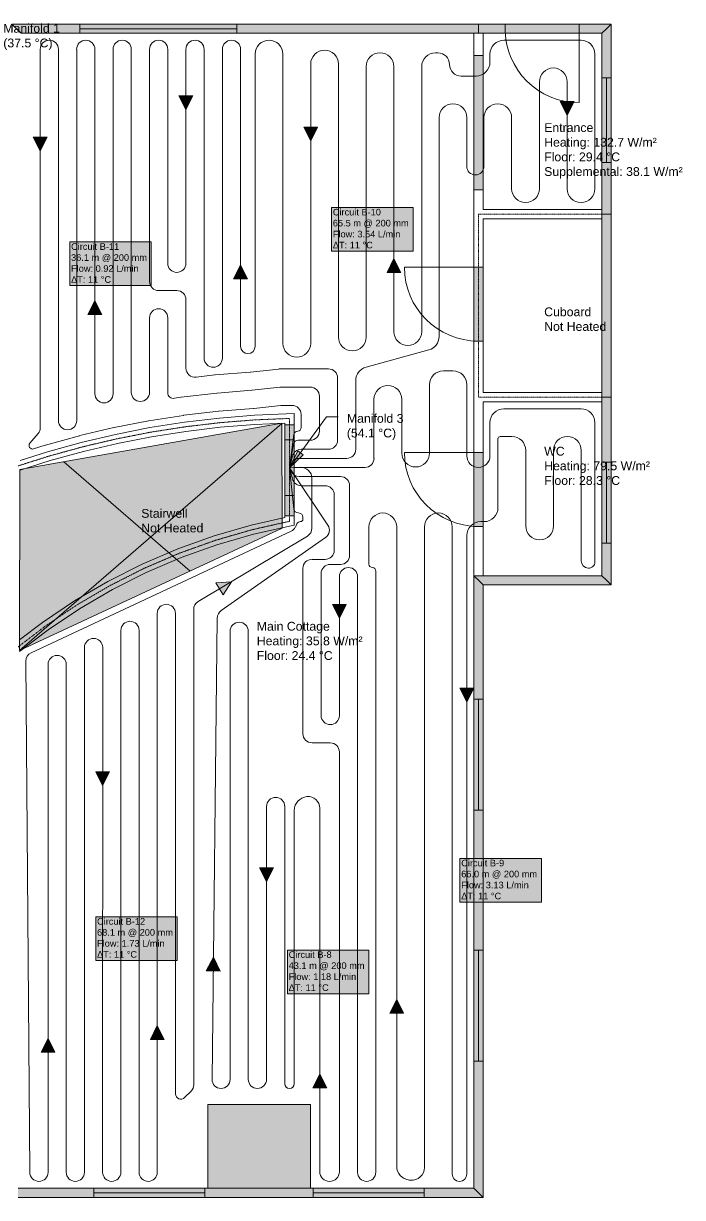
# Model space of a CAD drawing. Header units: inches. Extents: x 829 to 1577, y -3239 to 778.
# Drawn here: x 1292 to 1577, y -3239 to -2731 of the extents above; entities that cross this region are included whole.
import ezdxf

# ---------------------------------------------------------------- set-up
doc = ezdxf.new("R2010")
doc.units = ezdxf.units.IN
doc.header["$MEASUREMENT"] = 0
doc.linetypes.add('DASHED', pattern=[0.0475, 0.02375, -0.02375, 0, 0])
for name, color, linetype in [('BUILDING_ROOMOBJECTS', 7, 'Continuous'), ('BUILDING_WALLOPENINGS', 7, 'Continuous'), ('BUILDING_WALLS', 7, 'Continuous'), ('GENERAL_TABLES', 7, 'Continuous'), ('RADIANT_CIRCUITS', 7, 'Continuous'), ('RADIANT_MANIFOLDS', 7, 'Continuous')]:
    doc.layers.add(name, color=color, linetype=linetype)
doc.styles.add('Arial0', font='', dxfattribs={"height": 4})
doc.styles.get('Arial0').set_extended_font_data('Arial')

msp = doc.modelspace()

# ---------------------------------------------------------------- hatches: boundary and pattern name
at = {"layer": 'BUILDING_ROOMOBJECTS', "lineweight": 0, "true_color": 0xffffff}
h = msp.add_hatch(color=7, dxfattribs=at)
h.dxf.hatch_style = 1
h.paths.add_polyline_path([(1403.34, -2949.23), (1289.82, -3002.16), (1289.96, -2923.79), (1403.25, -2903.82)], flags=16)
at = {"layer": 'BUILDING_ROOMOBJECTS', "lineweight": 0, "true_color": 0xcf7b79, "transparency": 33554532}
h = msp.add_hatch(color=23, dxfattribs=at)
h.dxf.hatch_style = 1
h.paths.add_polyline_path([(1415.66, -3198.61), (1415.66, -3234.79), (1371.26, -3234.79), (1371.26, -3198.61)], flags=16)
at = {"layer": 'BUILDING_WALLOPENINGS', "lineweight": 0, "true_color": 0xffffff, "transparency": 33554560}
h = msp.add_hatch(color=7, dxfattribs=at)
h.dxf.hatch_style = 1
h.paths.add_polyline_path([(1315.94, -2735.1), (1315.94, -2731.1), (1383.77, -2731.1), (1383.77, -2735.1)], flags=16)
at = {"layer": 'BUILDING_WALLOPENINGS', "lineweight": 0, "true_color": 0xffffff}
h = msp.add_hatch(color=7, dxfattribs=at)
h.dxf.hatch_style = 1
h.paths.add_polyline_path([(1499.81, -2735.1), (1499.81, -2731.1), (1531.81, -2731.1), (1531.81, -2735.1)], flags=16)
h = msp.add_hatch(color=7, dxfattribs=at)
h.dxf.hatch_style = 1
h.paths.add_polyline_path([(1486.26, -2744.63), (1490.26, -2744.63), (1490.26, -2802.75), (1486.26, -2802.75)], flags=16)
at = {"layer": 'BUILDING_WALLOPENINGS', "lineweight": 0, "true_color": 0xffffff, "transparency": 33554560}
h = msp.add_hatch(color=7, dxfattribs=at)
h.dxf.hatch_style = 1
h.paths.add_polyline_path([(1541.65, -2754.36), (1545.65, -2754.36), (1545.65, -2791), (1541.65, -2791)], flags=16)
at = {"layer": 'BUILDING_WALLOPENINGS', "lineweight": 0, "true_color": 0xffffff}
h = msp.add_hatch(color=7, dxfattribs=at)
h.dxf.hatch_style = 1
h.paths.add_polyline_path([(1486.26, -2836.26), (1490.26, -2836.26), (1490.26, -2868.26), (1486.26, -2868.26)], flags=16)
h = msp.add_hatch(color=7, dxfattribs=at)
h.dxf.hatch_style = 1
h.paths.add_polyline_path([(1404.62, -2904.45), (1408.62, -2904.45), (1408.62, -2943.86), (1404.62, -2943.86)], flags=16)
h = msp.add_hatch(color=7, dxfattribs=at)
h.dxf.hatch_style = 1
h.paths.add_polyline_path([(1486.26, -2916.44), (1490.26, -2916.44), (1490.26, -2948.44), (1486.26, -2948.44)], flags=16)
at = {"layer": 'BUILDING_WALLOPENINGS', "lineweight": 0, "true_color": 0xffffff, "transparency": 33554560}
h = msp.add_hatch(color=7, dxfattribs=at)
h.dxf.hatch_style = 1
h.paths.add_polyline_path([(1541.65, -2920.67), (1545.65, -2920.67), (1545.65, -2955.74), (1541.65, -2955.74)], flags=16)
h = msp.add_hatch(color=7, dxfattribs=at)
h.dxf.hatch_style = 1
h.paths.add_polyline_path([(1486.26, -3023.13), (1490.26, -3023.13), (1490.26, -3071.13), (1486.26, -3071.13)], flags=16)
h = msp.add_hatch(color=7, dxfattribs=at)
h.dxf.hatch_style = 1
h.paths.add_polyline_path([(1486.26, -3131.76), (1490.26, -3131.76), (1490.26, -3179.76), (1486.26, -3179.76)], flags=16)
h = msp.add_hatch(color=7, dxfattribs=at)
h.dxf.hatch_style = 1
h.paths.add_polyline_path([(1369.97, -3234.79), (1369.97, -3238.79), (1321.97, -3238.79), (1321.97, -3234.79)], flags=16)
h = msp.add_hatch(color=7, dxfattribs=at)
h.dxf.hatch_style = 1
h.paths.add_polyline_path([(1464.81, -3234.79), (1464.81, -3238.79), (1416.81, -3238.79), (1416.81, -3234.79)], flags=16)
at = {"layer": 'BUILDING_WALLS', "lineweight": 0, "true_color": 0xf5deb3}
h = msp.add_hatch(color=254, dxfattribs=at)
h.dxf.hatch_style = 1
h.paths.add_polyline_path([(1286.53, -2731.1), (1488.26, -2731.1), (1488.26, -2733.1), (1488.26, -2735.1), (1290.53, -2735.1), (1288.53, -2733.1)], flags=16)
h = msp.add_hatch(color=254, dxfattribs=at)
h.dxf.hatch_style = 1
h.paths.add_polyline_path([(1488.26, -2731.1), (1545.65, -2731.1), (1543.65, -2733.1), (1541.65, -2735.1), (1488.26, -2735.1), (1488.26, -2733.1)], flags=16)
h = msp.add_hatch(color=254, dxfattribs=at)
h.dxf.hatch_style = 1
h.paths.add_polyline_path([(1545.65, -2731.1), (1545.65, -2813.33), (1543.65, -2813.33), (1541.65, -2813.33), (1541.65, -2735.1), (1543.65, -2733.1)], flags=16)
h = msp.add_hatch(color=254, dxfattribs=at)
h.dxf.hatch_style = 1
h.paths.add_polyline_path([(1545.65, -2813.33), (1545.65, -2892.55), (1543.65, -2892.55), (1541.65, -2892.55), (1541.65, -2813.33), (1543.65, -2813.33)], flags=16)
h = msp.add_hatch(color=254, dxfattribs=at)
h.dxf.hatch_style = 1
h.paths.add_polyline_path([(1545.65, -2892.55), (1545.65, -2973.76), (1543.65, -2971.76), (1541.65, -2969.76), (1541.65, -2892.55), (1543.65, -2892.55)], flags=16)
h = msp.add_hatch(color=254, dxfattribs=at)
h.dxf.hatch_style = 1
h.paths.add_polyline_path([(1545.65, -2973.76), (1490.26, -2973.76), (1488.26, -2971.76), (1486.26, -2969.76), (1541.65, -2969.76), (1543.65, -2971.76)], flags=16)
h = msp.add_hatch(color=254, dxfattribs=at)
h.dxf.hatch_style = 1
h.paths.add_polyline_path([(1490.26, -2973.76), (1490.26, -3238.79), (1488.26, -3236.79), (1486.26, -3234.79), (1486.26, -2969.76), (1488.26, -2971.76)], flags=16)
h = msp.add_hatch(color=254, dxfattribs=at)
h.dxf.hatch_style = 1
h.paths.add_polyline_path([(1490.26, -3238.79), (1285.21, -3238.79), (1287.21, -3236.79), (1289.21, -3234.79), (1486.26, -3234.79), (1488.26, -3236.79)], flags=16)
at = {"layer": 'GENERAL_TABLES', "lineweight": 0, "true_color": 0xeee8aa}
h = msp.add_hatch(color=41, dxfattribs=at)
h.dxf.hatch_style = 1
h.paths.add_polyline_path([(1424.74, -2829.37), (1460.02, -2829.37), (1460.02, -2810.47), (1424.74, -2810.47)], flags=16)
h = msp.add_hatch(color=41, dxfattribs=at)
h.dxf.hatch_style = 1
h.paths.add_polyline_path([(1311.54, -2844.26), (1346.82, -2844.26), (1346.82, -2825.36), (1311.54, -2825.36)], flags=16)
at = {"layer": 'GENERAL_TABLES', "lineweight": 0}
h = msp.add_hatch(color=0, dxfattribs=at)
h.dxf.hatch_style = 1
h.paths.add_polyline_path([(1406.62, -2923.03), (1410.11, -2915.68), (1412.54, -2917.45)], flags=16)
at = {"layer": 'GENERAL_TABLES', "lineweight": 0, "true_color": 0xeee8aa}
h = msp.add_hatch(color=41, dxfattribs=at)
h.dxf.hatch_style = 1
h.paths.add_polyline_path([(1480.26, -3110.98), (1515.53, -3110.98), (1515.53, -3092.08), (1480.26, -3092.08)], flags=16)
h = msp.add_hatch(color=41, dxfattribs=at)
h.dxf.hatch_style = 1
h.paths.add_polyline_path([(1322.77, -3136.23), (1358.05, -3136.23), (1358.05, -3117.33), (1322.77, -3117.33)], flags=16)
h = msp.add_hatch(color=41, dxfattribs=at)
h.dxf.hatch_style = 1
h.paths.add_polyline_path([(1405.64, -3150.61), (1440.92, -3150.61), (1440.92, -3131.71), (1405.64, -3131.71)], flags=16)
at = {"layer": 'RADIANT_CIRCUITS', "lineweight": 0, "true_color": 0xff0000}
h = msp.add_hatch(color=1, dxfattribs=at)
h.dxf.hatch_style = 1
h.paths.add_polyline_path([(1358.78, -2762.17), (1364.78, -2762.17), (1361.78, -2768.17)], flags=16)
h = msp.add_hatch(color=1, dxfattribs=at)
h.dxf.hatch_style = 1
h.paths.add_polyline_path([(1523.65, -2764.66), (1529.65, -2764.66), (1526.65, -2770.66)], flags=16)
h = msp.add_hatch(color=1, dxfattribs=at)
h.dxf.hatch_style = 1
h.paths.add_polyline_path([(1412.74, -2775.63), (1418.74, -2775.63), (1415.74, -2781.63)], flags=16)
at = {"layer": 'RADIANT_CIRCUITS', "lineweight": 0, "true_color": 0x008000}
h = msp.add_hatch(color=96, dxfattribs=at)
h.dxf.hatch_style = 1
h.paths.add_polyline_path([(1295.79, -2779.96), (1301.79, -2779.96), (1298.79, -2785.96)], flags=16)
at = {"layer": 'RADIANT_CIRCUITS', "lineweight": 0, "true_color": 0xff0000}
h = msp.add_hatch(color=1, dxfattribs=at)
h.dxf.hatch_style = 1
h.paths.add_polyline_path([(1454.74, -2838.52), (1448.74, -2838.52), (1451.74, -2832.52)], flags=16)
h = msp.add_hatch(color=1, dxfattribs=at)
h.dxf.hatch_style = 1
h.paths.add_polyline_path([(1388.4, -2841.39), (1382.4, -2841.39), (1385.4, -2835.39)], flags=16)
at = {"layer": 'RADIANT_CIRCUITS', "lineweight": 0, "true_color": 0x008000}
h = msp.add_hatch(color=96, dxfattribs=at)
h.dxf.hatch_style = 1
h.paths.add_polyline_path([(1325.41, -2856.8), (1319.41, -2856.8), (1322.41, -2850.8)], flags=16)
at = {"layer": 'RADIANT_CIRCUITS', "lineweight": 0, "true_color": 0xff0000}
h = msp.add_hatch(color=1, dxfattribs=at)
h.dxf.hatch_style = 1
h.paths.add_polyline_path([(1377.85, -2978.02), (1374.76, -2972.88), (1381.45, -2972.36)], flags=16)
at = {"layer": 'RADIANT_CIRCUITS', "lineweight": 0, "true_color": 0x0000ff}
h = msp.add_hatch(color=5, dxfattribs=at)
h.dxf.hatch_style = 1
h.paths.add_polyline_path([(1425.14, -2982.2), (1431.14, -2982.2), (1428.14, -2988.2)], flags=16)
h = msp.add_hatch(color=5, dxfattribs=at)
h.dxf.hatch_style = 1
h.paths.add_polyline_path([(1480.26, -3018.43), (1486.26, -3018.43), (1483.26, -3024.43)], flags=16)
at = {"layer": 'RADIANT_CIRCUITS', "lineweight": 0, "true_color": 0xff0000}
h = msp.add_hatch(color=1, dxfattribs=at)
h.dxf.hatch_style = 1
h.paths.add_polyline_path([(1322.77, -3054.57), (1328.77, -3054.57), (1325.77, -3060.57)], flags=16)
at = {"layer": 'RADIANT_CIRCUITS', "lineweight": 0, "true_color": 0x008000}
h = msp.add_hatch(color=96, dxfattribs=at)
h.dxf.hatch_style = 1
h.paths.add_polyline_path([(1393.64, -3096.14), (1399.64, -3096.14), (1396.64, -3102.14)], flags=16)
h = msp.add_hatch(color=96, dxfattribs=at)
h.dxf.hatch_style = 1
h.paths.add_polyline_path([(1376.6, -3140.8), (1370.6, -3140.73), (1373.67, -3134.77)], flags=16)
at = {"layer": 'RADIANT_CIRCUITS', "lineweight": 0, "true_color": 0x0000ff}
h = msp.add_hatch(color=5, dxfattribs=at)
h.dxf.hatch_style = 1
h.paths.add_polyline_path([(1455.92, -3159.08), (1449.92, -3159.08), (1452.92, -3153.08)], flags=16)
at = {"layer": 'RADIANT_CIRCUITS', "lineweight": 0, "true_color": 0xff0000}
h = msp.add_hatch(color=1, dxfattribs=at)
h.dxf.hatch_style = 1
h.paths.add_polyline_path([(1352.4, -3170.41), (1346.4, -3170.41), (1349.4, -3164.41)], flags=16)
h = msp.add_hatch(color=1, dxfattribs=at)
h.dxf.hatch_style = 1
h.paths.add_polyline_path([(1305.15, -3175.93), (1299.15, -3175.93), (1302.15, -3169.93)], flags=16)
at = {"layer": 'RADIANT_CIRCUITS', "lineweight": 0, "true_color": 0x008000}
h = msp.add_hatch(color=96, dxfattribs=at)
h.dxf.hatch_style = 1
h.paths.add_polyline_path([(1422.66, -3191.26), (1416.66, -3191.26), (1419.66, -3185.26)], flags=16)
at = {"layer": 'RADIANT_MANIFOLDS', "lineweight": 0, "true_color": 0xff0000}
h = msp.add_hatch(color=1, dxfattribs=at)
h.dxf.hatch_style = 1
h.paths.add_polyline_path([(1404.62, -2911.03), (1408.62, -2911.03), (1408.62, -2935.03), (1404.62, -2935.03)], flags=16)

# ---------------------------------------------------------------- linework, layer by layer
at = {"layer": 'BUILDING_ROOMOBJECTS', "color": 254, "lineweight": 0, "true_color": 0xd3d3d3}
for p, q in [((1289.82, -3002.16), (1403.25, -2903.89)), ((1363.62, -2967.75), (1309, -2920.43))]:
    msp.add_line(p, q, dxfattribs=at)
msp.add_polyline3d([(1403.34, -2949.23, 0), (1289.82, -3002.16, 0), (1289.96, -2923.79, 0), (1403.25, -2903.82, 0)], close=True, dxfattribs=at)
at = {"layer": 'BUILDING_ROOMOBJECTS', "color": 0, "lineweight": 0}
msp.add_polyline3d([(1415.66, -3198.61, 0), (1415.66, -3234.79, 0), (1371.26, -3234.79, 0), (1371.26, -3198.61, 0)], close=True, dxfattribs=at)
at = {"layer": 'BUILDING_WALLOPENINGS', "color": 0, "lineweight": 0}
for p, q in [((1315.94, -2733.1), (1383.77, -2733.1)), ((1543.65, -2754.36), (1543.65, -2791)), ((1543.65, -2920.67), (1543.65, -2955.74)), ((1488.26, -3023.13), (1488.26, -3071.13)), ((1488.26, -3131.76), (1488.26, -3179.76)), ((1369.97, -3236.79), (1321.97, -3236.79)), ((1464.81, -3236.79), (1416.81, -3236.79))]:
    msp.add_line(p, q, dxfattribs=at)
at = {"layer": 'BUILDING_WALLOPENINGS', "color": 253, "lineweight": 0, "true_color": 0xa9a9a9}
for p, q in [((1531.81, -2765.1), (1531.81, -2733.1)), ((1488.26, -2836.26), (1456.26, -2836.26)), ((1488.26, -2916.44), (1456.26, -2916.44))]:
    msp.add_line(p, q, dxfattribs=at)
at = {"layer": 'BUILDING_WALLOPENINGS', "color": 0, "lineweight": 0}
for points in [[(1315.94, -2735.1, 0), (1315.94, -2731.1, 0), (1383.77, -2731.1, 0), (1383.77, -2735.1, 0)], [(1541.65, -2754.36, 0), (1545.65, -2754.36, 0), (1545.65, -2791, 0), (1541.65, -2791, 0)], [(1541.65, -2920.67, 0), (1545.65, -2920.67, 0), (1545.65, -2955.74, 0), (1541.65, -2955.74, 0)], [(1486.26, -3023.13, 0), (1490.26, -3023.13, 0), (1490.26, -3071.13, 0), (1486.26, -3071.13, 0)], [(1486.26, -3131.76, 0), (1490.26, -3131.76, 0), (1490.26, -3179.76, 0), (1486.26, -3179.76, 0)], [(1369.97, -3234.79, 0), (1369.97, -3238.79, 0), (1321.97, -3238.79, 0), (1321.97, -3234.79, 0)], [(1464.81, -3234.79, 0), (1464.81, -3238.79, 0), (1416.81, -3238.79, 0), (1416.81, -3234.79, 0)]]:
    msp.add_polyline3d(points, close=True, dxfattribs=at)
at = {"layer": 'BUILDING_WALLOPENINGS', "color": 253, "lineweight": 0, "true_color": 0xa9a9a9}
for points in [[(1499.81, -2735.1, 0), (1499.81, -2731.1, 0), (1531.81, -2731.1, 0), (1531.81, -2735.1, 0)], [(1486.26, -2744.63, 0), (1490.26, -2744.63, 0), (1490.26, -2802.75, 0), (1486.26, -2802.75, 0)], [(1486.26, -2836.26, 0), (1490.26, -2836.26, 0), (1490.26, -2868.26, 0), (1486.26, -2868.26, 0)], [(1404.62, -2904.45, 0), (1408.62, -2904.45, 0), (1408.62, -2943.86, 0), (1404.62, -2943.86, 0)], [(1486.26, -2916.44, 0), (1490.26, -2916.44, 0), (1490.26, -2948.44, 0), (1486.26, -2948.44, 0)]]:
    msp.add_polyline3d(points, close=True, dxfattribs=at)
for centre in [(1531.81, -2733.1), (1488.26, -2836.26), (1488.26, -2916.44)]:
    msp.add_arc(centre, 32, 180, 270, dxfattribs=at)
at = {"layer": 'BUILDING_WALLS', "color": 0, "lineweight": 0}
for p, q in [((1286.53, -2731.1), (1488.26, -2731.1)), ((1488.26, -2731.1), (1545.65, -2731.1)), ((1545.65, -2731.1), (1545.65, -2813.33)), ((1290.53, -2735.1), (1488.26, -2735.1)), ((1486.26, -2813.33), (1486.26, -2735.1)), ((1488.26, -2735.1), (1541.65, -2735.1)), ((1490.26, -2811.33), (1490.26, -2735.1)), ((1541.65, -2735.1), (1541.65, -2813.33)), ((1486.26, -2892.55), (1486.26, -2813.33)), ((1541.65, -2811.33), (1490.26, -2811.33)), ((1541.65, -2813.33), (1541.65, -2892.55)), ((1545.65, -2813.33), (1545.65, -2892.55)), ((1490.26, -2815.33), (1541.65, -2815.33)), ((1490.26, -2890.55), (1490.26, -2815.33)), ((1486.26, -2971.76), (1486.26, -2892.55)), ((1541.65, -2890.55), (1490.26, -2890.55)), ((1541.65, -2894.55), (1490.26, -2894.55)), ((1490.26, -2894.55), (1490.26, -2969.76)), ((1541.65, -2892.55), (1541.65, -2969.76)), ((1545.65, -2892.55), (1545.65, -2973.76)), ((1376.27, -2901.56), (1391.4, -2900.35)), ((1391.4, -2900.35), (1408.62, -2899.63)), ((1408.62, -2899.63), (1408.62, -2947.83)), ((1346.19, -2905.7), (1361.19, -2903.34)), ((1361.19, -2903.34), (1376.27, -2901.56)), ((1391.65, -2904.34), (1376.66, -2905.54)), ((1404.62, -2903.8), (1391.65, -2904.34)), ((1404.62, -2944.62), (1404.62, -2903.8)), ((1316.52, -2912.1), (1331.29, -2908.62)), ((1331.29, -2908.62), (1346.19, -2905.7)), ((1346.89, -2909.64), (1332.14, -2912.53)), ((1361.74, -2907.31), (1346.89, -2909.64)), ((1376.66, -2905.54), (1361.74, -2907.31)), ((1301.88, -2916.14), (1316.52, -2912.1)), ((1332.14, -2912.53), (1317.51, -2915.97)), ((1303.02, -2919.97), (1290.04, -2924.08)), ((1290.06, -2919.88), (1301.88, -2916.14)), ((1317.51, -2915.97), (1303.02, -2919.97)), ((1389.97, -2947.9), (1404.62, -2944.62)), ((1373.95, -2952.54), (1389.97, -2947.9)), ((1408.62, -2947.83), (1390.96, -2951.77)), ((1358.26, -2958.15), (1373.95, -2952.54)), ((1390.96, -2951.77), (1375.19, -2956.34)), ((1342.93, -2964.73), (1358.26, -2958.15)), ((1375.19, -2956.34), (1359.72, -2961.88)), ((1328.05, -2972.24), (1342.93, -2964.73)), ((1359.72, -2961.88), (1344.63, -2968.36)), ((1344.63, -2968.36), (1329.96, -2975.76)), ((1541.65, -2969.76), (1486.26, -2969.76)), ((1486.26, -2969.76), (1486.26, -3234.79)), ((1313.65, -2980.65), (1328.05, -2972.24)), ((1329.96, -2975.76), (1315.78, -2984.05)), ((1545.65, -2973.76), (1490.26, -2973.76)), ((1490.26, -2973.76), (1490.26, -3238.79)), ((1299.81, -2989.94), (1313.65, -2980.65)), ((1315.78, -2984.05), (1302.14, -2993.2)), ((1289.83, -2997.56), (1299.81, -2989.94)), ((1302.14, -2993.2), (1289.82, -3002.61)), ((1486.26, -3234.79), (1289.21, -3234.79)), ((1490.26, -3238.79), (1285.21, -3238.79))]:
    msp.add_line(p, q, dxfattribs=at)
at = {"layer": 'BUILDING_WALLS', "color": 5, "linetype": 'DASHED', "lineweight": 0, "true_color": 0x0000ff}
for p, q in [((1543.65, -2813.33), (1488.26, -2813.33)), ((1488.26, -2813.33), (1488.26, -2892.55)), ((1543.65, -2892.55), (1488.26, -2892.55)), ((1346.54, -2907.67), (1361.46, -2905.33)), ((1361.46, -2905.33), (1376.47, -2903.55)), ((1376.47, -2903.55), (1391.53, -2902.35)), ((1391.53, -2902.35), (1406.62, -2901.71)), ((1406.62, -2901.71), (1406.62, -2946.22)), ((1331.72, -2910.57), (1346.54, -2907.67)), ((1302.45, -2918.05), (1317.01, -2914.04)), ((1317.01, -2914.04), (1331.72, -2910.57)), ((1288.05, -2922.62), (1302.45, -2918.05)), ((1374.57, -2954.44), (1390.47, -2949.84)), ((1390.47, -2949.84), (1406.62, -2946.22)), ((1358.99, -2960.02), (1374.57, -2954.44)), ((1343.78, -2966.54), (1358.99, -2960.02)), ((1329, -2974), (1343.78, -2966.54)), ((1314.72, -2982.35), (1329, -2974)), ((1300.97, -2991.57), (1314.72, -2982.35)), ((1287.82, -3001.62), (1300.97, -2991.57))]:
    msp.add_line(p, q, dxfattribs=at)
at = {"layer": 'BUILDING_WALLS', "color": 254, "lineweight": 0, "true_color": 0xf5deb3}
for points in [[(1286.53, -2731.1, 0), (1488.26, -2731.1, 0), (1488.26, -2733.1, 0), (1488.26, -2735.1, 0), (1290.53, -2735.1, 0), (1288.53, -2733.1, 0)], [(1488.26, -2731.1, 0), (1545.65, -2731.1, 0), (1543.65, -2733.1, 0), (1541.65, -2735.1, 0), (1488.26, -2735.1, 0), (1488.26, -2733.1, 0)], [(1545.65, -2731.1, 0), (1545.65, -2813.33, 0), (1543.65, -2813.33, 0), (1541.65, -2813.33, 0), (1541.65, -2735.1, 0), (1543.65, -2733.1, 0)], [(1545.65, -2813.33, 0), (1545.65, -2892.55, 0), (1543.65, -2892.55, 0), (1541.65, -2892.55, 0), (1541.65, -2813.33, 0), (1543.65, -2813.33, 0)], [(1545.65, -2892.55, 0), (1545.65, -2973.76, 0), (1543.65, -2971.76, 0), (1541.65, -2969.76, 0), (1541.65, -2892.55, 0), (1543.65, -2892.55, 0)], [(1545.65, -2973.76, 0), (1490.26, -2973.76, 0), (1488.26, -2971.76, 0), (1486.26, -2969.76, 0), (1541.65, -2969.76, 0), (1543.65, -2971.76, 0)], [(1490.26, -2973.76, 0), (1490.26, -3238.79, 0), (1488.26, -3236.79, 0), (1486.26, -3234.79, 0), (1486.26, -2969.76, 0), (1488.26, -2971.76, 0)], [(1490.26, -3238.79, 0), (1285.21, -3238.79, 0), (1287.21, -3236.79, 0), (1289.21, -3234.79, 0), (1486.26, -3234.79, 0), (1488.26, -3236.79, 0)]]:
    msp.add_polyline3d(points, close=True, dxfattribs=at)
at = {"layer": 'GENERAL_TABLES', "color": 0, "lineweight": 0}
for p, q in [((1460.02, -2810.47), (1424.74, -2810.47)), ((1424.74, -2810.47), (1424.74, -2829.37)), ((1460.02, -2829.37), (1460.02, -2810.47)), ((1346.82, -2825.36), (1311.54, -2825.36)), ((1311.54, -2825.36), (1311.54, -2844.26)), ((1346.82, -2844.26), (1346.82, -2825.36)), ((1424.74, -2829.37), (1460.02, -2829.37)), ((1311.54, -2844.26), (1346.82, -2844.26)), ((1422.62, -2901.03), (1406.62, -2923.03)), ((1422.62, -2901.03), (1427.62, -2901.03)), ((1515.53, -3092.08), (1480.26, -3092.08)), ((1480.26, -3092.08), (1480.26, -3110.98)), ((1515.53, -3110.98), (1515.53, -3092.08)), ((1480.26, -3110.98), (1515.53, -3110.98)), ((1358.05, -3117.33), (1322.77, -3117.33)), ((1322.77, -3117.33), (1322.77, -3136.23)), ((1358.05, -3136.23), (1358.05, -3117.33)), ((1440.92, -3131.71), (1405.64, -3131.71)), ((1405.64, -3131.71), (1405.64, -3150.61)), ((1440.92, -3150.61), (1440.92, -3131.71)), ((1322.77, -3136.23), (1358.05, -3136.23)), ((1405.64, -3150.61), (1440.92, -3150.61))]:
    msp.add_line(p, q, dxfattribs=at)
at = {"layer": 'GENERAL_TABLES', "color": 41, "lineweight": 0, "true_color": 0xeee8aa}
for points in [[(1424.74, -2829.37, 0), (1460.02, -2829.37, 0), (1460.02, -2810.47, 0), (1424.74, -2810.47, 0)], [(1311.54, -2844.26, 0), (1346.82, -2844.26, 0), (1346.82, -2825.36, 0), (1311.54, -2825.36, 0)], [(1480.26, -3110.98, 0), (1515.53, -3110.98, 0), (1515.53, -3092.08, 0), (1480.26, -3092.08, 0)], [(1322.77, -3136.23, 0), (1358.05, -3136.23, 0), (1358.05, -3117.33, 0), (1322.77, -3117.33, 0)], [(1405.64, -3150.61, 0), (1440.92, -3150.61, 0), (1440.92, -3131.71, 0), (1405.64, -3131.71, 0)]]:
    msp.add_polyline3d(points, close=True, dxfattribs=at)
at = {"layer": 'GENERAL_TABLES', "color": 0, "lineweight": 0}
msp.add_polyline3d([(1406.62, -2923.03, 0), (1410.11, -2915.68, 0), (1412.54, -2917.45, 0)], close=True, dxfattribs=at)
at = {"layer": 'RADIANT_CIRCUITS', "color": 96, "lineweight": 0, "true_color": 0x008000}
for p, q in [((1298.79, -2742.04), (1298.79, -2905.73)), ((1306.66, -2902.68), (1306.66, -2742.04)), ((1314.54, -2742.04), (1314.54, -2902.68)), ((1322.41, -2891.05), (1322.41, -2742.04)), ((1330.29, -2742.04), (1330.29, -2891.05)), ((1338.16, -2890.45), (1338.16, -2742.04)), ((1346.03, -2858.2), (1346.03, -2890.45)), ((1353.91, -2890.54), (1353.91, -2858.2)), ((1390.32, -2889.53), (1375.27, -2890.73)), ((1402.44, -2888.2), (1390.43, -2889.52)), ((1415.56, -2888.18), (1402.87, -2888.18)), ((1359.64, -2892.58), (1356.81, -2893.02)), ((1375.12, -2890.75), (1359.78, -2892.56)), ((1419.49, -2907.19), (1419.49, -2892.11)), ((1360.86, -2900.36), (1375.9, -2898.58)), ((1376.05, -2898.57), (1391.06, -2897.37)), ((1391.18, -2897.36), (1402.87, -2896.07)), ((1403.3, -2896.05), (1407.68, -2896.05)), ((1411.62, -2899.99), (1411.62, -2905.69)), ((1330.73, -2905.67), (1345.6, -2902.76)), ((1345.75, -2902.73), (1360.71, -2900.38)), ((1297.84, -2908.29), (1294.3, -2912.43)), ((1301.1, -2913.24), (1315.7, -2909.21)), ((1315.85, -2909.17), (1330.59, -2905.7)), ((1408.43, -2908.68), (1406.62, -2923.03)), ((1410.12, -2907.19), (1410.12, -2907.19)), ((1295.92, -2914.88), (1300.96, -2913.28)), ((1406.62, -2923.03), (1408.34, -2912.77)), ((1410.28, -2911.12), (1415.56, -2911.12)), ((1406.62, -2923.03), (1407.86, -2927.85)), ((1423.17, -2947.89), (1406.62, -2923.03)), ((1411.67, -2930.81), (1421.98, -2930.81)), ((1425.92, -2934.75), (1425.92, -2958.74)), ((1377.04, -2984.88), (1422.15, -2953.3)), ((1421.98, -2962.68), (1416.33, -2962.68)), ((1412.39, -2966.61), (1412.39, -3038.13)), ((1373.06, -3187.67), (1375.36, -2988.06)), ((1380.89, -2993.8), (1380.89, -3187.67)), ((1388.77, -3187.67), (1388.77, -2993.8)), ((1416.33, -3042.07), (1424.2, -3042.07)), ((1428.14, -3046.01), (1428.14, -3227.55)), ((1414.15, -3065.33), (1414.12, -3065.34)), ((1396.64, -3069.63), (1396.64, -3187.67)), ((1404.52, -3189.54), (1404.51, -3069.63)), ((1408.64, -3071.31), (1408.64, -3189.54)), ((1419.66, -3227.55), (1419.66, -3070.38)), ((1376.96, -3191.61), (1376.96, -3191.61))]:
    msp.add_line(p, q, dxfattribs=at)
at = {"layer": 'RADIANT_CIRCUITS', "color": 1, "lineweight": 0, "true_color": 0xff0000}
for p, q in [((1346.03, -2742.04), (1346.03, -2842.46)), ((1353.91, -2834.58), (1353.91, -2742.04)), ((1361.78, -2742.04), (1361.78, -2834.58)), ((1369.66, -2875.63), (1369.66, -2742.04)), ((1377.53, -2742.04), (1377.53, -2875.63)), ((1385.4, -2870.5), (1385.4, -2742.04)), ((1532.65, -2738.1), (1499.26, -2738.1)), ((1391.74, -2744.1), (1391.74, -2870.5)), ((1403.74, -2869.26), (1403.74, -2744.1)), ((1470.71, -2743.52), (1469.74, -2743.52)), ((1493.26, -2744.1), (1493.26, -2747.59)), ((1538.65, -2802.33), (1538.65, -2744.1)), ((1415.74, -2748.42), (1415.74, -2869.26)), ((1427.74, -2866.51), (1427.74, -2748.42)), ((1439.74, -2749.52), (1439.74, -2866.51)), ((1451.74, -2864.18), (1451.74, -2749.52)), ((1463.74, -2749.52), (1463.74, -2864.18)), ((1475.74, -2748.55), (1475.74, -2748.55)), ((1487.26, -2753.59), (1480.78, -2753.59)), ((1514.65, -2802.33), (1514.65, -2756.1)), ((1526.65, -2756.1), (1526.65, -2802.33)), ((1471.26, -2803.15), (1471.26, -2771.59)), ((1483.26, -2771.59), (1483.26, -2792.64)), ((1490.65, -2792.64), (1490.65, -2771.59)), ((1502.65, -2771.59), (1502.65, -2802.33)), ((1471.26, -2866.31), (1471.26, -2803.15)), ((1349.97, -2846.39), (1357.84, -2846.39)), ((1361.78, -2850.33), (1361.78, -2879.97)), ((1439.66, -2879.52), (1466.83, -2872.1)), ((1366.18, -2883.88), (1374.35, -2882.91)), ((1374.49, -2882.9), (1389.58, -2881.69)), ((1389.69, -2881.68), (1402.01, -2880.33)), ((1402.44, -2880.3), (1423.43, -2880.3)), ((1427.37, -2884.24), (1427.37, -2911.12)), ((1435.24, -2915.06), (1435.24, -2885.3)), ((1423.43, -2915.06), (1411.69, -2915.06)), ((1407.87, -2918.04), (1406.62, -2923.03)), ((1406.62, -2923.03), (1408.08, -2920.09)), ((1409.84, -2919), (1431.3, -2919)), ((1411.43, -2922.87), (1406.62, -2923.03)), ((1406.62, -2923.03), (1408.44, -2940.85)), ((1416.25, -2949.26), (1416.25, -2927.53)), ((1410.4, -2942.62), (1410.52, -2942.62)), ((1412.39, -2944.5), (1412.39, -2945.29)), ((1407.23, -2950.52), (1294.81, -3003.1)), ((1409.77, -2947.33), (1409.1, -2948.69)), ((1411.31, -2946.37), (1411.31, -2946.37)), ((1367.06, -2980.99), (1414.34, -2952.63)), ((1349.4, -3227.85), (1349.4, -2986.08)), ((1357.27, -2986.08), (1357.27, -3193.91)), ((1365.14, -3189.98), (1365.15, -2984.37)), ((1333.65, -3227.85), (1333.65, -2993.44)), ((1341.52, -2993.44), (1341.52, -3227.85)), ((1317.9, -3227.85), (1317.9, -3000.81)), ((1325.78, -3000.81), (1325.77, -3227.85)), ((1292.54, -3006.7), (1294.25, -3227.88)), ((1302.15, -3227.85), (1302.15, -3008.17)), ((1310.03, -3008.17), (1310.03, -3227.85)), ((1361.21, -3195.54), (1363.99, -3192.76)), ((1298.19, -3231.79), (1298.22, -3231.79))]:
    msp.add_line(p, q, dxfattribs=at)
at = {"layer": 'RADIANT_CIRCUITS', "color": 5, "lineweight": 0, "true_color": 0x0000ff}
for p, q in [((1473.11, -2881.16), (1477.26, -2881.16)), ((1467.11, -2916.71), (1467.11, -2887.16)), ((1483.26, -2887.16), (1483.26, -2917.94)), ((1443.11, -2919), (1443.11, -2893.46)), ((1455.11, -2893.46), (1455.11, -2916.71)), ((1499.26, -2897.55), (1532.65, -2897.55)), ((1493.26, -2917.94), (1493.26, -2903.55)), ((1538.65, -2903.55), (1538.65, -2963.79)), ((1502.74, -2909.55), (1497.74, -2909.55)), ((1496.74, -2910.55), (1496.74, -2911.56)), ((1496.74, -2911.56), (1496.74, -2940.37)), ((1508.74, -2948.24), (1508.74, -2915.55)), ((1520.74, -2915.55), (1520.74, -2948.24)), ((1532.74, -2963.28), (1532.74, -2915.55)), ((1406.62, -2923.03), (1408.52, -2922.94)), ((1407.62, -2924.95), (1406.62, -2923.03)), ((1408.71, -2922.94), (1439.18, -2922.94)), ((1428.61, -2926.87), (1410.78, -2926.87)), ((1432.55, -2960.95), (1432.55, -2930.81)), ((1440.92, -2948.62), (1440.92, -2964.76)), ((1452.92, -3225.24), (1452.92, -2948.62)), ((1464.92, -2948.62), (1464.92, -3225.76)), ((1476.92, -3228.62), (1476.92, -2948.62)), ((1490.74, -2946.37), (1489.26, -2946.37)), ((1483.26, -2952.37), (1483.26, -3228.62)), ((1424.2, -2964.89), (1428.61, -2964.89)), ((1442.4, -2966.24), (1442.4, -2966.24)), ((1420.26, -3030.26), (1420.26, -2968.82)), ((1428.14, -2970.18), (1428.14, -3030.26)), ((1436.01, -3227.85), (1436.01, -2970.18)), ((1443.89, -2967.73), (1443.89, -3227.85)), ((1535.69, -2966.5), (1535.69, -2966.5)), ((1458.92, -3231.26), (1458.39, -3231.22))]:
    msp.add_line(p, q, dxfattribs=at)
at = {"layer": 'RADIANT_CIRCUITS', "color": 1, "lineweight": 0, "true_color": 0xff0000}
for points in [[(1358.78, -2762.17, 0), (1364.78, -2762.17, 0), (1361.78, -2768.17, 0)], [(1523.65, -2764.66, 0), (1529.65, -2764.66, 0), (1526.65, -2770.66, 0)], [(1412.74, -2775.63, 0), (1418.74, -2775.63, 0), (1415.74, -2781.63, 0)], [(1454.74, -2838.52, 0), (1448.74, -2838.52, 0), (1451.74, -2832.52, 0)], [(1388.4, -2841.39, 0), (1382.4, -2841.39, 0), (1385.4, -2835.39, 0)], [(1377.85, -2978.02, 0), (1374.76, -2972.88, 0), (1381.45, -2972.36, 0)], [(1322.77, -3054.57, 0), (1328.77, -3054.57, 0), (1325.77, -3060.57, 0)], [(1352.4, -3170.41, 0), (1346.4, -3170.41, 0), (1349.4, -3164.41, 0)], [(1305.15, -3175.93, 0), (1299.15, -3175.93, 0), (1302.15, -3169.93, 0)]]:
    msp.add_polyline3d(points, close=True, dxfattribs=at)
at = {"layer": 'RADIANT_CIRCUITS', "color": 96, "lineweight": 0, "true_color": 0x008000}
for points in [[(1295.79, -2779.96, 0), (1301.79, -2779.96, 0), (1298.79, -2785.96, 0)], [(1325.41, -2856.8, 0), (1319.41, -2856.8, 0), (1322.41, -2850.8, 0)], [(1393.64, -3096.14, 0), (1399.64, -3096.14, 0), (1396.64, -3102.14, 0)], [(1376.6, -3140.8, 0), (1370.6, -3140.73, 0), (1373.67, -3134.77, 0)], [(1422.66, -3191.26, 0), (1416.66, -3191.26, 0), (1419.66, -3185.26, 0)]]:
    msp.add_polyline3d(points, close=True, dxfattribs=at)
at = {"layer": 'RADIANT_CIRCUITS', "color": 5, "lineweight": 0, "true_color": 0x0000ff}
for points in [[(1425.14, -2982.2, 0), (1431.14, -2982.2, 0), (1428.14, -2988.2, 0)], [(1480.26, -3018.43, 0), (1486.26, -3018.43, 0), (1483.26, -3024.43, 0)], [(1455.92, -3159.08, 0), (1449.92, -3159.08, 0), (1452.92, -3153.08, 0)]]:
    msp.add_polyline3d(points, close=True, dxfattribs=at)
at = {"layer": 'RADIANT_CIRCUITS', "color": 96, "lineweight": 0, "true_color": 0x008000}
for centre, radius, start, end in [((1302.73, -2742.04), 3.94, 90, 180), ((1302.73, -2742.04), 3.94, 0, 90), ((1318.47, -2742.04), 3.94, 90, 180), ((1318.47, -2742.04), 3.94, 0, 90), ((1334.22, -2742.04), 3.94, 90, 180), ((1334.22, -2742.04), 3.94, 0, 90), ((1349.97, -2858.2), 3.94, 90, 180), ((1349.97, -2858.2), 3.94, 0, 90), ((1390.01, -2885.6), 3.94, 274.5753, 276.2612), ((1402.87, -2892.11), 3.94, 90, 96.261), ((1415.56, -2892.11), 3.94, 0, 90), ((1326.35, -2891.05), 3.94, 180, 270), ((1326.35, -2891.05), 3.94, 270, 0), ((1342.1, -2890.45), 3.94, 180, 270), ((1342.1, -2890.45), 3.94, 270, 0), ((1356.42, -2890.54), 2.51, 180, 278.9151), ((1360.25, -2896.47), 3.94, 96.745, 98.915), ((1375.58, -2894.66), 3.94, 94.575, 96.745), ((1361.32, -2904.27), 3.94, 96.745, 98.915), ((1376.36, -2902.49), 3.94, 94.575, 96.745), ((1390.75, -2893.44), 3.94, 274.5753, 276.2612), ((1403.3, -2899.99), 3.94, 90, 96.261), ((1407.68, -2899.99), 3.94, 0, 90), ((1310.6, -2902.68), 3.94, 180, 270), ((1310.6, -2902.68), 3.94, 270, 0), ((1346.36, -2906.62), 3.94, 98.915, 101.085), ((1294.85, -2905.73), 3.94, 319.4087, 0), ((1316.75, -2913.01), 3.94, 103.255, 105.425), ((1331.49, -2909.53), 3.94, 101.085, 103.255), ((1410.12, -2908.89), 1.7, 90, 172.806), ((1410.12, -2905.69), 1.5, 270, 0), ((1415.56, -2907.19), 3.94, 270, 0), ((1295.46, -2913.42), 1.53, 139.409, 287.5946), ((1302.15, -2917.03), 3.94, 105.425, 107.595), ((1410.28, -2913.09), 1.97, 90, 170.467), ((1411.67, -2926.87), 3.94, 194.424, 270), ((1421.98, -2934.75), 3.94, 0, 90), ((1419.89, -2950.07), 3.94, 305, 33.664), ((1421.98, -2958.74), 3.94, 270, 0), ((1416.33, -2966.61), 3.94, 90, 180), ((1379.3, -2988.11), 3.94, 125, 179.34), ((1384.83, -2993.8), 3.94, 90, 180), ((1384.83, -2993.8), 3.94, 0, 90), ((1416.33, -3038.13), 3.94, 180, 270), ((1424.2, -3046.01), 3.94, 0, 90), ((1400.58, -3069.63), 3.94, 90, 180), ((1400.58, -3069.63), 3.94, 0, 90), ((1414.64, -3071.31), 6, 95, 180), ((1414.59, -3070.38), 5.07, 0, 95), ((1376.96, -3187.71), 3.89, 179.34, 270), ((1376.96, -3187.67), 3.94, 270, 0), ((1392.7, -3187.67), 3.94, 180, 270), ((1392.7, -3187.67), 3.94, 270, 0), ((1406.58, -3189.54), 2.06, 180, 270), ((1406.58, -3189.54), 2.06, 270, 0), ((1423.9, -3227.55), 4.24, 180, 270), ((1423.9, -3227.55), 4.24, 270, 0)]:
    msp.add_arc(centre, radius, start, end, dxfattribs=at)
at = {"layer": 'RADIANT_CIRCUITS', "color": 1, "lineweight": 0, "true_color": 0xff0000}
for centre, radius, start, end in [((1349.97, -2742.04), 3.94, 90, 180), ((1349.97, -2742.04), 3.94, 0, 90), ((1365.72, -2742.04), 3.94, 90, 180), ((1365.72, -2742.04), 3.94, 0, 90), ((1381.47, -2742.04), 3.94, 90, 180), ((1381.47, -2742.04), 3.94, 0, 90), ((1397.74, -2744.1), 6, 90, 180), ((1397.74, -2744.1), 6, 0, 90), ((1421.74, -2748.42), 6, 90, 180), ((1421.74, -2748.42), 6, 0, 90), ((1499.26, -2744.1), 6, 90, 180), ((1532.65, -2744.1), 6, 0, 90), ((1445.74, -2749.52), 6, 90, 180), ((1445.74, -2749.52), 6, 0, 90), ((1469.74, -2749.52), 6, 90, 180), ((1470.71, -2748.55), 5.03, 0, 90), ((1487.26, -2747.59), 6, 270, 0), ((1480.78, -2748.55), 5.03, 180, 270), ((1520.65, -2756.1), 6, 90, 180), ((1520.65, -2756.1), 6, 0, 90), ((1477.26, -2771.59), 6, 90, 180), ((1477.26, -2771.59), 6, 0, 90), ((1496.65, -2771.59), 6, 90, 180), ((1496.65, -2771.59), 6, 0, 90), ((1486.95, -2792.64), 3.7, 180, 270), ((1486.95, -2792.64), 3.7, 270, 0), ((1508.65, -2802.33), 6, 180, 270), ((1508.65, -2802.33), 6, 270, 0), ((1532.65, -2802.33), 6, 180, 270), ((1532.65, -2802.33), 6, 270, 0), ((1357.84, -2834.58), 3.94, 180, 270), ((1357.84, -2834.58), 3.94, 270, 0), ((1349.97, -2842.46), 3.94, 180, 270), ((1357.84, -2850.33), 3.94, 0, 90), ((1457.74, -2864.18), 6, 180, 270), ((1457.74, -2864.18), 6, 270, 0), ((1409.74, -2869.26), 6, 180, 270), ((1409.74, -2869.26), 6, 270, 0), ((1433.74, -2866.51), 6, 180, 270), ((1433.74, -2866.51), 6, 270, 0), ((1465.26, -2866.31), 6, 285.2606, 0), ((1388.57, -2870.5), 3.17, 180, 270), ((1388.57, -2870.5), 3.17, 270, 0), ((1365.72, -2879.97), 3.94, 180, 276.7452), ((1373.59, -2875.63), 3.94, 180, 270), ((1373.59, -2875.63), 3.94, 270, 0), ((1441.24, -2885.3), 6, 105.261, 180), ((1374.81, -2886.82), 3.94, 94.575, 96.745), ((1389.26, -2877.76), 3.94, 274.5753, 276.2612), ((1402.44, -2884.24), 3.94, 90, 96.261), ((1423.43, -2884.24), 3.94, 0, 90), ((1411.69, -2919), 3.94, 90, 165.916), ((1423.43, -2911.12), 3.94, 270, 0), ((1431.3, -2915.06), 3.94, 270, 0), ((1409.84, -2920.97), 1.97, 90, 153.633), ((1411.59, -2927.53), 4.66, 0, 91.938), ((1410.4, -2940.65), 1.97, 185.83, 270), ((1410.52, -2944.5), 1.87, 0, 90), ((1411.31, -2945.29), 1.07, 270, 0), ((1405.56, -2946.96), 3.94, 295.0651, 333.8051), ((1411.31, -2948.1), 1.73, 90, 153.805), ((1412.31, -2949.26), 3.94, 300.9561, 0), ((1369.08, -2984.37), 3.94, 120.956, 180), ((1353.33, -2986.08), 3.94, 90, 180), ((1353.33, -2986.08), 3.94, 0, 90), ((1337.59, -2993.44), 3.94, 90, 180), ((1337.59, -2993.44), 3.94, 0, 90), ((1321.84, -3000.81), 3.94, 90, 180), ((1321.84, -3000.81), 3.94, 0, 90), ((1296.48, -3006.67), 3.94, 115.065, 180.442), ((1306.09, -3008.17), 3.94, 90, 180), ((1306.09, -3008.17), 3.94, 0, 90), ((1359.58, -3193.91), 2.31, 180, 315), ((1361.21, -3189.98), 3.94, 315, 0), ((1298.19, -3227.85), 3.94, 180.442, 270), ((1298.22, -3227.85), 3.94, 270, 0), ((1313.96, -3227.85), 3.94, 180, 270), ((1313.96, -3227.85), 3.94, 270, 0), ((1329.71, -3227.85), 3.94, 180, 270), ((1329.71, -3227.85), 3.94, 270, 0), ((1345.46, -3227.85), 3.94, 180, 270), ((1345.46, -3227.85), 3.94, 270, 0)]:
    msp.add_arc(centre, radius, start, end, dxfattribs=at)
at = {"layer": 'RADIANT_CIRCUITS', "color": 5, "lineweight": 0, "true_color": 0x0000ff}
for centre, radius, start, end in [((1473.11, -2887.16), 6, 90, 180), ((1477.26, -2887.16), 6, 0, 90), ((1449.11, -2893.46), 6, 90, 180), ((1449.11, -2893.46), 6, 0, 90), ((1499.26, -2903.55), 6, 90, 180), ((1532.65, -2903.55), 6, 0, 90), ((1497.74, -2910.55), 1.01, 90, 180), ((1502.74, -2915.55), 6, 0, 90), ((1526.74, -2915.55), 6, 90, 180), ((1526.74, -2915.55), 6, 0, 90), ((1439.18, -2919), 3.94, 270, 0), ((1461.11, -2916.71), 6, 180, 270), ((1461.11, -2916.71), 6, 270, 0), ((1488.26, -2917.94), 5, 180, 270), ((1488.26, -2917.94), 5, 270, 0), ((1410.78, -2923.31), 3.57, 207.517, 270), ((1408.71, -2926.87), 3.94, 90, 92.8), ((1428.61, -2930.81), 3.94, 0, 90), ((1490.74, -2940.37), 6, 270, 0), ((1446.92, -2948.62), 6, 90, 180), ((1446.92, -2948.62), 6, 0, 90), ((1470.92, -2948.62), 6, 90, 180), ((1470.92, -2948.62), 6, 0, 90), ((1489.26, -2952.37), 6, 90, 180), ((1514.74, -2948.24), 6, 180, 270), ((1514.74, -2948.24), 6, 270, 0), ((1428.61, -2960.95), 3.94, 270, 0), ((1424.2, -2968.82), 3.94, 90, 180), ((1432.07, -2970.18), 3.94, 90, 180), ((1432.07, -2970.18), 3.94, 0, 90), ((1442.4, -2964.76), 1.48, 180, 270), ((1442.4, -2967.73), 1.48, 0, 90), ((1535.98, -2963.28), 3.24, 180, 265), ((1535.93, -2963.79), 2.72, 265, 0), ((1424.2, -3030.26), 3.94, 180, 270), ((1424.2, -3030.26), 3.94, 270, 0), ((1458.92, -3225.24), 6, 180, 265), ((1439.95, -3227.85), 3.94, 180, 270), ((1439.95, -3227.85), 3.94, 270, 0), ((1459.4, -3225.76), 5.52, 265, 0), ((1480.09, -3228.62), 3.17, 180, 270), ((1480.09, -3228.62), 3.17, 270, 0)]:
    msp.add_arc(centre, radius, start, end, dxfattribs=at)
at = {"layer": 'RADIANT_MANIFOLDS', "color": 0, "lineweight": 0}
msp.add_polyline3d([(1404.62, -2911.03, 0), (1408.62, -2911.03, 0), (1408.62, -2935.03, 0), (1404.62, -2935.03, 0)], close=True, dxfattribs=at)

# ---------------------------------------------------------------- texts
at = {"layer": 'GENERAL_TABLES', "color": 0, "lineweight": 0, "attachment_point": 1, "style": 'Arial0'}
for s, insert, char_height in [('Manifold 1\\P(37.5 °C)\\P', (1282.8, -2731.04), 3.802), ('Entrance\\PHeating: 132.7 W/m²\\PFloor: 29.4 °C\\PSupplemental: 38.1 W/m²\\P', (1516.71, -2773.98), 3.8021), ('Circuit B-10\\P65.5 m @ 200 mm\\PFlow: 3.54 L/min\\PΔT: 11 °C\\P', (1425.31, -2811.04), 2.8516), ('Circuit B-11\\P36.1 m @ 200 mm\\PFlow: 0.92 L/min\\PΔT: 11 °C\\P', (1312.11, -2825.93), 2.8516), ('Cuboard\\PNot Heated\\P', (1516.71, -2853.7), 3.802), ('Manifold 3\\P(54.1 °C)\\P', (1431.38, -2899.79), 3.802), ('WC\\PHeating: 79.5 W/m²\\PFloor: 28.3 °C\\P', (1516.71, -2914), 3.8021), ('Stairwell\\PNot Heated\\P', (1342.45, -2940.89), 3.802), ('Main Cottage\\PHeating: 35.8 W/m²\\PFloor: 24.4 °C\\P', (1392.43, -2989.73), 3.8021), ('Circuit B-9\\P66.0 m @ 200 mm\\PFlow: 3.13 L/min\\PΔT: 11 °C\\P', (1480.83, -3092.65), 2.8516), ('Circuit B-12\\P68.1 m @ 200 mm\\PFlow: 1.73 L/min\\PΔT: 11 °C\\P', (1323.34, -3117.9), 2.8516), ('Circuit B-8\\P43.1 m @ 200 mm\\PFlow: 1.18 L/min\\PΔT: 11 °C\\P', (1406.21, -3132.28), 2.8516)]:
    msp.add_mtext(s, dxfattribs=dict(at, insert=insert, char_height=char_height))

doc.saveas('drawing.dxf')
